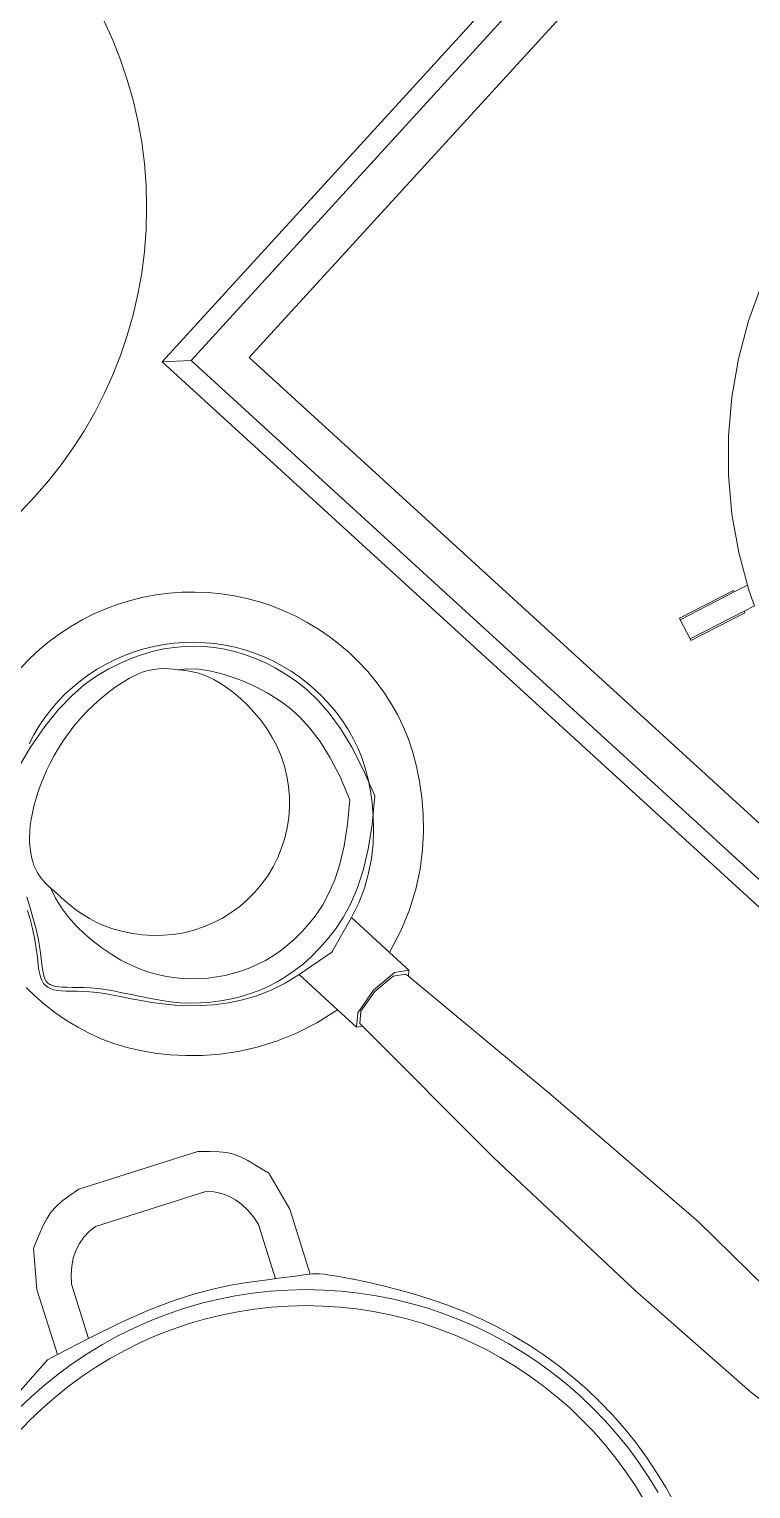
# Model space of a CAD drawing. Header units: metres. Extents: x 750 to 3116, y -341 to 1465.
# Drawn here: x 1589.1762 to 1589.3717, y 28.8328 to 29.2282 of the extents above; entities that cross this region are included whole.
import ezdxf

# ---------------------------------------------------------------- set-up
doc = ezdxf.new("R2010")
doc.units = ezdxf.units.M
doc.layers.add('Furniture', color=44, linetype='Continuous', lineweight=5)

# ---------------------------------------------------------------- blocks, each defined once
blk = doc.blocks.new('tea counter')
at = {"layer": 'Furniture'}
for p, q in [((11493481.24998, 4446056.61837), (11493481.24998, 4446056.20766)), ((11493481.23322, 4446056.22434), (11493481.2331, 4446056.6128)), ((11493481.24442, 4446056.6128), (11493481.24442, 4446056.21322)), ((11493481.3485, 4446056.51362), (11493481.34611, 4446056.54511)), ((11493481.32401, 4446056.47215), (11493481.32548, 4446056.5137)), ((11493481.34933, 4446056.47206), (11493481.3485, 4446056.51362)), ((11493481.32554, 4446056.41945), (11493481.32401, 4446056.47215)), ((11493481.34856, 4446056.41937), (11493481.34933, 4446056.47206)), ((11493481.3279, 4446056.36926), (11493481.32554, 4446056.41945)), ((11493481.34626, 4446056.36923), (11493481.34856, 4446056.41937)), ((11493481.40539, 4446056.40406), (11493481.39615, 4446056.38806)), ((11493481.40496, 4446056.38465), (11493481.41265, 4446056.39796)), ((11493481.1905, 4446056.37081), (11493481.18841, 4446056.3668)), ((11493481.1905, 4446056.37081), (11493481.19353, 4446056.36969)), ((11493481.19353, 4446056.36969), (11493481.19369, 4446056.37012)), ((11493481.19353, 4446056.36969), (11493481.20892, 4446056.36397)), ((11493481.19369, 4446056.37012), (11493481.20908, 4446056.3644)), ((11493481.3279, 4446056.36926), (11493481.32661, 4446056.36825)), ((11493481.32795, 4446056.36828), (11493481.3279, 4446056.36926)), ((11493481.34621, 4446056.36822), (11493481.34626, 4446056.36923)), ((11493481.34755, 4446056.36821), (11493481.34626, 4446056.36923)), ((11493481.45879, 4446056.37145), (11493481.45107, 4446056.35809)), ((11493481.45879, 4446056.37145), (11493481.4677, 4446056.36821)), ((11493481.18765, 4446056.36561), (11493481.18273, 4446056.35788)), ((11493481.18841, 4446056.3668), (11493481.18765, 4446056.36561)), ((11493481.19146, 4446056.36419), (11493481.18765, 4446056.36561)), ((11493481.3266, 4446056.36118), (11493481.32661, 4446056.36825)), ((11493481.32661, 4446056.36825), (11493481.32967, 4446056.36582)), ((11493481.32795, 4446056.36828), (11493481.33062, 4446056.36616)), ((11493481.32967, 4446056.36582), (11493481.33707, 4446056.36481)), ((11493481.33062, 4446056.36616), (11493481.33708, 4446056.36527)), ((11493481.33707, 4446056.36481), (11493481.34448, 4446056.3658)), ((11493481.33708, 4446056.36527), (11493481.34354, 4446056.36612)), ((11493481.34354, 4446056.36612), (11493481.34621, 4446056.36822)), ((11493481.34448, 4446056.3658), (11493481.34755, 4446056.36821)), ((11493481.34754, 4446056.36117), (11493481.34755, 4446056.36821)), ((11493481.4351, 4446056.35238), (11493481.40799, 4446056.36803)), ((11493481.45844, 4446056.35216), (11493481.4677, 4446056.36821)), ((11493481.4677, 4446056.36821), (11493481.47063, 4446056.36714)), ((11493481.19146, 4446056.36419), (11493481.1913, 4446056.36376)), ((11493481.20669, 4446056.35804), (11493481.1913, 4446056.36376)), ((11493481.20687, 4446056.35847), (11493481.19146, 4446056.36419)), ((11493481.20892, 4446056.36397), (11493481.20687, 4446056.35847)), ((11493481.20892, 4446056.36397), (11493481.20908, 4446056.3644)), ((11493481.32658, 4446056.34711), (11493481.3266, 4446056.36118)), ((11493481.34752, 4446056.3471), (11493481.34754, 4446056.36117)), ((11493481.18273, 4446056.35788), (11493481.1763, 4446056.34948)), ((11493481.20687, 4446056.35847), (11493481.20669, 4446056.35804)), ((11493481.20669, 4446056.35804), (11493481.20671, 4446056.35803)), ((11493481.20671, 4446056.35803), (11493481.20687, 4446056.35847)), ((11493481.40143, 4446056.35912), (11493481.43067, 4446056.34224)), ((11493481.1763, 4446056.34948), (11493481.16915, 4446056.34168)), ((11493481.33704, 4446056.34949), (11493481.32658, 4446056.34711)), ((11493481.34752, 4446056.3471), (11493481.33704, 4446056.34949)), ((11493481.16915, 4446056.34168), (11493481.16135, 4446056.33452)), ((11493481.16135, 4446056.33452), (11493481.15296, 4446056.32808)), ((11493481.15296, 4446056.32808), (11493481.14404, 4446056.32239)), ((11493481.14404, 4446056.32239), (11493481.13466, 4446056.3175)), ((11493481.13466, 4446056.3175), (11493481.12489, 4446056.31345)), ((11493480.55171, 4446056.22434), (11493481.23322, 4446056.22434)), ((11493481.24442, 4446056.21322), (11493480.55171, 4446056.21322)), ((11493481.24998, 4446056.20766), (11493481.24442, 4446056.21322)), ((11493481.24998, 4446056.20766), (11493480.54615, 4446056.20766))]:
    blk.add_line(p, q, dxfattribs=at)
for points in [[(11493481.3847, 4446056.51895), (11493481.38312, 4446056.51429), (11493481.38175, 4446056.50957), (11493481.38058, 4446056.50479), (11493481.37962, 4446056.49997), (11493481.37888, 4446056.49511), (11493481.37834, 4446056.49022), (11493481.37802, 4446056.48532), (11493481.37791, 4446056.4804), (11493481.37802, 4446056.47549), (11493481.37834, 4446056.47058), (11493481.37888, 4446056.46569), (11493481.37962, 4446056.46083), (11493481.38058, 4446056.45601), (11493481.38175, 4446056.45124), (11493481.38312, 4446056.44651), (11493481.3847, 4446056.44186), (11493481.38648, 4446056.43728), (11493481.3884, 4446056.43284), (11493481.3904, 4446056.42857), (11493481.39243, 4446056.42454), (11493481.39443, 4446056.4208), (11493481.39634, 4446056.4174), (11493481.3981, 4446056.41439), (11493481.39965, 4446056.41184), (11493481.40096, 4446056.40977), (11493481.40203, 4446056.40812), (11493481.40293, 4446056.40685), (11493481.40368, 4446056.40586), (11493481.40433, 4446056.4051), (11493481.40493, 4446056.40449), (11493481.40551, 4446056.40396), (11493481.40612, 4446056.40344), (11493481.40679, 4446056.40288), (11493481.40757, 4446056.40222), (11493481.4085, 4446056.40145), (11493481.4096, 4446056.40052), (11493481.41092, 4446056.39942), (11493481.41249, 4446056.39809), (11493481.41436, 4446056.39653), (11493481.41655, 4446056.39469), (11493481.41913, 4446056.39255), (11493481.42221, 4446056.39013), (11493481.42592, 4446056.38747), (11493481.43041, 4446056.38459), (11493481.4358, 4446056.38151), (11493481.44224, 4446056.37828), (11493481.44986, 4446056.37492), (11493481.45879, 4446056.37145)], [(11493481.38552, 4446056.51354), (11493481.38418, 4446056.50892), (11493481.38304, 4446056.50425), (11493481.3821, 4446056.49954), (11493481.38137, 4446056.49478), (11493481.38084, 4446056.49001), (11493481.38053, 4446056.48521), (11493481.38042, 4446056.4804), (11493481.38053, 4446056.4756), (11493481.38084, 4446056.4708), (11493481.38137, 4446056.46602), (11493481.3821, 4446056.46127), (11493481.38304, 4446056.45656), (11493481.38418, 4446056.45189), (11493481.38552, 4446056.44727), (11493481.38706, 4446056.44272), (11493481.38881, 4446056.43824), (11493481.39074, 4446056.43384), (11493481.39287, 4446056.42953), (11493481.39519, 4446056.42531), (11493481.39768, 4446056.4212), (11493481.40035, 4446056.4172), (11493481.40319, 4446056.41333), (11493481.4062, 4446056.40958), (11493481.40937, 4446056.40596), (11493481.41269, 4446056.40249), (11493481.41617, 4446056.39917), (11493481.41978, 4446056.396), (11493481.42353, 4446056.39299), (11493481.42741, 4446056.39015), (11493481.4314, 4446056.38747), (11493481.43551, 4446056.38498), (11493481.43973, 4446056.38267), (11493481.44404, 4446056.38054), (11493481.44844, 4446056.37861), (11493481.45292, 4446056.37687), (11493481.45747, 4446056.37532), (11493481.46209, 4446056.37398), (11493481.46676, 4446056.37283), (11493481.47147, 4446056.37189), (11493481.47622, 4446056.37116), (11493481.481, 4446056.37064), (11493481.4858, 4446056.37033)], [(11493481.47063, 4446056.36714), (11493481.48465, 4446056.36745)], [(11493481.38965, 4446056.51223), (11493481.38836, 4446056.5078), (11493481.38727, 4446056.50331), (11493481.38637, 4446056.49878), (11493481.38566, 4446056.49422), (11493481.38516, 4446056.48963), (11493481.38486, 4446056.48502), (11493481.38475, 4446056.4804), (11493481.38486, 4446056.47579), (11493481.38516, 4446056.47118), (11493481.38566, 4446056.46659), (11493481.38637, 4446056.46202), (11493481.38727, 4446056.45749), (11493481.38836, 4446056.45301), (11493481.38965, 4446056.44857), (11493481.39114, 4446056.4442), (11493481.39281, 4446056.4399), (11493481.39467, 4446056.43567), (11493481.39672, 4446056.43153), (11493481.39894, 4446056.42748), (11493481.40133, 4446056.42353), (11493481.4039, 4446056.41969), (11493481.40663, 4446056.41597), (11493481.40952, 4446056.41236), (11493481.41256, 4446056.40889), (11493481.41576, 4446056.40556), (11493481.4191, 4446056.40237), (11493481.42257, 4446056.39932), (11493481.42617, 4446056.39643), (11493481.42989, 4446056.3937), (11493481.43373, 4446056.39113), (11493481.43768, 4446056.38873), (11493481.44173, 4446056.38651), (11493481.44587, 4446056.38447), (11493481.4501, 4446056.38261), (11493481.4544, 4446056.38094), (11493481.45878, 4446056.37946), (11493481.46321, 4446056.37816), (11493481.46769, 4446056.37706), (11493481.47222, 4446056.37616), (11493481.47679, 4446056.37546), (11493481.48138, 4446056.37496), (11493481.48599, 4446056.37466), (11493481.4906, 4446056.37456)], [(11493481.39615, 4446056.38806), (11493481.39283, 4446056.37733)], [(11493481.40799, 4446056.36803), (11493481.40662, 4446056.36974), (11493481.40553, 4446056.37156), (11493481.40473, 4446056.37349), (11493481.40421, 4446056.37553), (11493481.40397, 4446056.37766), (11493481.40401, 4446056.3799), (11493481.40435, 4446056.38223), (11493481.40496, 4446056.38465)], [(11493481.39283, 4446056.37733), (11493481.39351, 4446056.37368), (11493481.3941, 4446056.37085), (11493481.3947, 4446056.36862), (11493481.39542, 4446056.36679), (11493481.39635, 4446056.36513), (11493481.39759, 4446056.36344), (11493481.39925, 4446056.36151), (11493481.40143, 4446056.35912)], [(11493481.3266, 4446056.36118), (11493481.3202, 4446056.35943), (11493481.31439, 4446056.35728), (11493481.30911, 4446056.35477), (11493481.30434, 4446056.35199), (11493481.30004, 4446056.34897), (11493481.29618, 4446056.34579), (11493481.29273, 4446056.34251), (11493481.28964, 4446056.33918), (11493481.28689, 4446056.33586), (11493481.28446, 4446056.33254), (11493481.28233, 4446056.32923), (11493481.28048, 4446056.32591), (11493481.2789, 4446056.32257), (11493481.27757, 4446056.31921), (11493481.27646, 4446056.31582), (11493481.27558, 4446056.3124), (11493481.27489, 4446056.30893), (11493481.2744, 4446056.30543), (11493481.2741, 4446056.3019), (11493481.274, 4446056.29837), (11493481.2741, 4446056.29483), (11493481.2744, 4446056.29131), (11493481.27489, 4446056.28781), (11493481.27558, 4446056.28434), (11493481.27646, 4446056.28091), (11493481.27754, 4446056.27755), (11493481.2788, 4446056.27424), (11493481.28024, 4446056.27102), (11493481.28187, 4446056.26787), (11493481.28366, 4446056.26483), (11493481.28562, 4446056.26188), (11493481.28775, 4446056.25906), (11493481.29003, 4446056.25636), (11493481.29246, 4446056.25379), (11493481.29503, 4446056.25136), (11493481.29774, 4446056.24908), (11493481.30056, 4446056.24695), (11493481.3035, 4446056.24499), (11493481.30655, 4446056.24319), (11493481.30969, 4446056.24156), (11493481.31291, 4446056.24012), (11493481.31622, 4446056.23886), (11493481.31959, 4446056.23779), (11493481.32301, 4446056.23691), (11493481.32648, 4446056.23622), (11493481.32998, 4446056.23572), (11493481.33351, 4446056.23542), (11493481.33704, 4446056.23532)], [(11493481.39998, 4446056.29483), (11493481.40008, 4446056.29837), (11493481.39998, 4446056.3019), (11493481.39969, 4446056.30543), (11493481.3992, 4446056.30893), (11493481.39851, 4446056.3124), (11493481.39762, 4446056.31582), (11493481.39652, 4446056.31921), (11493481.39518, 4446056.32257), (11493481.3936, 4446056.32591), (11493481.39175, 4446056.32923), (11493481.38962, 4446056.33254), (11493481.38719, 4446056.33586), (11493481.38444, 4446056.33918), (11493481.38136, 4446056.34251), (11493481.3779, 4446056.34579), (11493481.37404, 4446056.34897), (11493481.36975, 4446056.35198), (11493481.36499, 4446056.35477), (11493481.35972, 4446056.35727), (11493481.35392, 4446056.35942), (11493481.34754, 4446056.36117)], [(11493481.45107, 4446056.35809), (11493481.44928, 4446056.35634), (11493481.44742, 4446056.35488), (11493481.4455, 4446056.35371), (11493481.44352, 4446056.35285), (11493481.44149, 4446056.35228), (11493481.43941, 4446056.35201), (11493481.43728, 4446056.35204), (11493481.4351, 4446056.35238)], [(11493481.45079, 4446056.34391), (11493481.45844, 4446056.35216)], [(11493481.32658, 4446056.34711), (11493481.32231, 4446056.3459), (11493481.31832, 4446056.34434), (11493481.31458, 4446056.34247), (11493481.31111, 4446056.34035), (11493481.30791, 4446056.33802), (11493481.30497, 4446056.33555), (11493481.30229, 4446056.33298), (11493481.29987, 4446056.33037), (11493481.29772, 4446056.32777), (11493481.29581, 4446056.32517), (11493481.29414, 4446056.32257), (11493481.29269, 4446056.31996), (11493481.29145, 4446056.31735), (11493481.2904, 4446056.31471), (11493481.28954, 4446056.31206), (11493481.28884, 4446056.30937), (11493481.2883, 4446056.30665), (11493481.28792, 4446056.3039), (11493481.28768, 4446056.30114), (11493481.28761, 4446056.29837), (11493481.28768, 4446056.2956), (11493481.28792, 4446056.29283), (11493481.2883, 4446056.29009), (11493481.28884, 4446056.28737), (11493481.28954, 4446056.28468), (11493481.29038, 4446056.28204), (11493481.29137, 4446056.27945), (11493481.2925, 4446056.27692), (11493481.29378, 4446056.27445), (11493481.29518, 4446056.27207), (11493481.29672, 4446056.26976), (11493481.29839, 4446056.26754), (11493481.30018, 4446056.26542), (11493481.30208, 4446056.26341), (11493481.3041, 4446056.26151), (11493481.30622, 4446056.25972), (11493481.30844, 4446056.25805), (11493481.31074, 4446056.25651), (11493481.31313, 4446056.2551), (11493481.31559, 4446056.25382), (11493481.31812, 4446056.25269), (11493481.32071, 4446056.25171), (11493481.32336, 4446056.25087), (11493481.32604, 4446056.25017), (11493481.32876, 4446056.24963), (11493481.33151, 4446056.24924), (11493481.33427, 4446056.24901), (11493481.33704, 4446056.24893), (11493481.33981, 4446056.24901), (11493481.34258, 4446056.24924), (11493481.34532, 4446056.24963), (11493481.34804, 4446056.25017), (11493481.35073, 4446056.25087)], [(11493481.38438, 4446056.28105), (11493481.38562, 4446056.28311), (11493481.38684, 4446056.28502), (11493481.38805, 4446056.28676), (11493481.38924, 4446056.28833), (11493481.39038, 4446056.28974), (11493481.39147, 4446056.29102), (11493481.39248, 4446056.29219), (11493481.3934, 4446056.29325), (11493481.3942, 4446056.29422), (11493481.39487, 4446056.29513), (11493481.3954, 4446056.29598), (11493481.39577, 4446056.2968), (11493481.39599, 4446056.29759), (11493481.39607, 4446056.29837), (11493481.39599, 4446056.29914), (11493481.39577, 4446056.29993), (11493481.3954, 4446056.30075), (11493481.39487, 4446056.3016), (11493481.3942, 4446056.30251), (11493481.3934, 4446056.30349), (11493481.39248, 4446056.30455), (11493481.39147, 4446056.30571), (11493481.39038, 4446056.30699), (11493481.38924, 4446056.30841), (11493481.38805, 4446056.30998), (11493481.38684, 4446056.31171), (11493481.38561, 4446056.31362), (11493481.38435, 4446056.3157), (11493481.38302, 4446056.31792), (11493481.38159, 4446056.32026), (11493481.38003, 4446056.32269), (11493481.3783, 4446056.3252), (11493481.37637, 4446056.32777), (11493481.37421, 4446056.33037), (11493481.3718, 4446056.33298), (11493481.36912, 4446056.33555), (11493481.36617, 4446056.33802), (11493481.36297, 4446056.34035), (11493481.3595, 4446056.34247), (11493481.35577, 4446056.34434), (11493481.35178, 4446056.3459), (11493481.34752, 4446056.3471)], [(11493481.29794, 4446056.32955), (11493481.30417, 4446056.33423), (11493481.30984, 4446056.33796), (11493481.315, 4446056.34084), (11493481.31972, 4446056.34298), (11493481.32405, 4446056.34449), (11493481.32804, 4446056.34547), (11493481.33175, 4446056.34604), (11493481.33523, 4446056.34631), (11493481.33854, 4446056.34637), (11493481.34169, 4446056.34624), (11493481.3447, 4446056.34594), (11493481.34757, 4446056.34546), (11493481.35033, 4446056.34481), (11493481.35298, 4446056.344), (11493481.35554, 4446056.34304), (11493481.35802, 4446056.34194), (11493481.36043, 4446056.34069), (11493481.36277, 4446056.33931), (11493481.36502, 4446056.3378), (11493481.36719, 4446056.33616), (11493481.36927, 4446056.3344), (11493481.37125, 4446056.33253), (11493481.37312, 4446056.33054), (11493481.37488, 4446056.32845), (11493481.37653, 4446056.32625), (11493481.37807, 4446056.32399), (11493481.37952, 4446056.3217), (11493481.3809, 4446056.31942), (11493481.38221, 4446056.31718), (11493481.38348, 4446056.31501), (11493481.38472, 4446056.31296), (11493481.38593, 4446056.31106), (11493481.38714, 4446056.30934), (11493481.38832, 4446056.30779), (11493481.38947, 4446056.3064), (11493481.39055, 4446056.30515), (11493481.39156, 4446056.30402), (11493481.39247, 4446056.303), (11493481.39327, 4446056.30208), (11493481.39394, 4446056.30124), (11493481.39446, 4446056.30047), (11493481.39483, 4446056.29974), (11493481.39506, 4446056.29905), (11493481.39513, 4446056.29837), (11493481.39506, 4446056.29769), (11493481.39483, 4446056.29699), (11493481.39446, 4446056.29627), (11493481.39394, 4446056.29549), (11493481.39327, 4446056.29465), (11493481.39246, 4446056.2937), (11493481.39152, 4446056.29262), (11493481.39045, 4446056.29138), (11493481.38927, 4446056.28992), (11493481.38798, 4446056.28822), (11493481.38659, 4446056.28625), (11493481.38511, 4446056.28397), (11493481.38353, 4446056.28134), (11493481.38173, 4446056.27837)], [(11493481.43067, 4446056.34224), (11493481.43384, 4446056.34155), (11493481.43635, 4446056.34107), (11493481.43844, 4446056.34084), (11493481.44034, 4446056.34086), (11493481.44229, 4446056.34116), (11493481.44452, 4446056.34175), (11493481.44728, 4446056.34266), (11493481.45079, 4446056.34391)], [(11493481.37562, 4446056.28149), (11493481.37677, 4446056.28432), (11493481.37762, 4446056.28732), (11493481.3782, 4446056.29042), (11493481.37852, 4446056.29359), (11493481.37861, 4446056.29678), (11493481.3785, 4446056.29994), (11493481.37821, 4446056.30302), (11493481.37777, 4446056.30598), (11493481.37719, 4446056.30877), (11493481.37647, 4446056.3114), (11493481.37564, 4446056.31388), (11493481.37468, 4446056.31622), (11493481.3736, 4446056.31842), (11493481.37241, 4446056.32051), (11493481.37111, 4446056.32249), (11493481.3697, 4446056.32438), (11493481.36818, 4446056.32617), (11493481.36657, 4446056.32788), (11493481.36487, 4446056.32949), (11493481.36307, 4446056.33101), (11493481.3612, 4446056.33242), (11493481.35926, 4446056.33372), (11493481.35724, 4446056.33491), (11493481.35516, 4446056.33599), (11493481.35302, 4446056.33694), (11493481.35081, 4446056.33777), (11493481.34852, 4446056.33847), (11493481.34614, 4446056.33903), (11493481.34365, 4446056.33944), (11493481.34106, 4446056.33971), (11493481.33834, 4446056.33982), (11493481.33548, 4446056.33977), (11493481.33247, 4446056.33953), (11493481.32927, 4446056.33904), (11493481.32582, 4446056.33819), (11493481.32209, 4446056.33689), (11493481.31801, 4446056.33504), (11493481.31355, 4446056.33256), (11493481.30866, 4446056.32934), (11493481.30328, 4446056.32529)], [(11493481.35874, 4446056.25331), (11493481.35109, 4446056.25179), (11493481.34437, 4446056.25089), (11493481.33847, 4446056.25054), (11493481.33329, 4446056.25066), (11493481.32874, 4446056.25118), (11493481.32471, 4446056.25202), (11493481.32112, 4446056.25312), (11493481.31787, 4446056.25439), (11493481.31486, 4446056.25577), (11493481.31208, 4446056.25725), (11493481.3095, 4446056.25883), (11493481.30712, 4446056.26051), (11493481.30492, 4446056.26229), (11493481.30288, 4446056.26417), (11493481.30099, 4446056.26614), (11493481.29923, 4446056.26822), (11493481.2976, 4446056.27039), (11493481.2961, 4446056.27267), (11493481.29472, 4446056.27508), (11493481.29348, 4446056.27762), (11493481.29237, 4446056.28032), (11493481.2914, 4446056.28318), (11493481.29057, 4446056.28622), (11493481.2899, 4446056.28946), (11493481.28938, 4446056.29292), (11493481.28912, 4446056.29666), (11493481.28919, 4446056.30077), (11493481.28969, 4446056.30532), (11493481.29073, 4446056.3104), (11493481.29239, 4446056.31608), (11493481.29476, 4446056.32243), (11493481.29794, 4446056.32955)], [(11493481.30328, 4446056.32529), (11493481.30053, 4446056.31915), (11493481.29849, 4446056.31364), (11493481.29709, 4446056.30868), (11493481.29624, 4446056.30419), (11493481.29589, 4446056.30009), (11493481.29595, 4446056.29629), (11493481.29635, 4446056.2927), (11493481.29703, 4446056.28923), (11493481.2979, 4446056.28584), (11493481.29897, 4446056.28253), (11493481.30021, 4446056.27936), (11493481.30161, 4446056.27638), (11493481.30317, 4446056.27362), (11493481.30487, 4446056.27113), (11493481.30671, 4446056.26896), (11493481.30867, 4446056.26715)]]:
    blk.add_lwpolyline(points, dxfattribs=at)
blk.add_lwpolyline([(11493481.30366, 4446056.27799), (11493481.30408, 4446056.27611), (11493481.30458, 4446056.27444), (11493481.30516, 4446056.27295), (11493481.30579, 4446056.27161), (11493481.30647, 4446056.27039), (11493481.30718, 4446056.26926), (11493481.30791, 4446056.26819), (11493481.30866, 4446056.26716), (11493481.30941, 4446056.26613), (11493481.3102, 4446056.26511), (11493481.31105, 4446056.26411), (11493481.31199, 4446056.26313), (11493481.31307, 4446056.26219), (11493481.3143, 4446056.2613), (11493481.31573, 4446056.26046), (11493481.31738, 4446056.25968), (11493481.31927, 4446056.25896), (11493481.32138, 4446056.25833), (11493481.32368, 4446056.25778), (11493481.32611, 4446056.25732), (11493481.32863, 4446056.25696), (11493481.33123, 4446056.2567), (11493481.33384, 4446056.25655), (11493481.33643, 4446056.25652), (11493481.33897, 4446056.25662), (11493481.34145, 4446056.25683), (11493481.34387, 4446056.25714), (11493481.34623, 4446056.25756), (11493481.34851, 4446056.25806), (11493481.35072, 4446056.25863), (11493481.35286, 4446056.25928), (11493481.35493, 4446056.25998), (11493481.35691, 4446056.26074), (11493481.35881, 4446056.26154), (11493481.36062, 4446056.26238), (11493481.36233, 4446056.26326), (11493481.36395, 4446056.26417), (11493481.36547, 4446056.26511), (11493481.36688, 4446056.26608), (11493481.36817, 4446056.26707), (11493481.36936, 4446056.26807), (11493481.37042, 4446056.26909), (11493481.37138, 4446056.2701), (11493481.37223, 4446056.27112), (11493481.37297, 4446056.27213), (11493481.37361, 4446056.27311), (11493481.37415, 4446056.27408), (11493481.37458, 4446056.27501), (11493481.37492, 4446056.27591), (11493481.37518, 4446056.27679), (11493481.37536, 4446056.2777), (11493481.37549, 4446056.27865), (11493481.37556, 4446056.27966), (11493481.3756, 4446056.28078), (11493481.37561, 4446056.28202), (11493481.37562, 4446056.28342), (11493481.37561, 4446056.28499), (11493481.37558, 4446056.28672), (11493481.37549, 4446056.28859), (11493481.37533, 4446056.29058), (11493481.37505, 4446056.29268), (11493481.37464, 4446056.29486), (11493481.37406, 4446056.2971), (11493481.37329, 4446056.29938), (11493481.37232, 4446056.30169), (11493481.37113, 4446056.304), (11493481.36975, 4446056.30627), (11493481.36818, 4446056.3085), (11493481.36643, 4446056.31064), (11493481.36452, 4446056.31268), (11493481.36246, 4446056.31458), (11493481.36025, 4446056.31633), (11493481.3579, 4446056.31789), (11493481.35544, 4446056.31926), (11493481.35288, 4446056.32044), (11493481.35023, 4446056.32141), (11493481.34752, 4446056.32218), (11493481.34475, 4446056.32274), (11493481.34195, 4446056.32307), (11493481.33914, 4446056.32319), (11493481.33632, 4446056.32307), (11493481.33352, 4446056.32274), (11493481.33076, 4446056.32218), (11493481.32804, 4446056.32141), (11493481.3254, 4446056.32044), (11493481.32283, 4446056.31926), (11493481.32037, 4446056.31789), (11493481.31803, 4446056.31633), (11493481.31582, 4446056.31458), (11493481.31375, 4446056.31266), (11493481.31184, 4446056.31059), (11493481.31009, 4446056.30837), (11493481.30853, 4446056.30603), (11493481.30714, 4446056.30357), (11493481.30596, 4446056.30101), (11493481.30498, 4446056.29837), (11493481.30422, 4446056.29566), (11493481.30365, 4446056.29292), (11493481.30328, 4446056.29019), (11493481.30307, 4446056.2875), (11493481.30303, 4446056.2849), (11493481.30312, 4446056.28242), (11493481.30333, 4446056.2801)], close=True, dxfattribs=at)
blk.add_circle((11493481.30054, 4446056.09041), 0.11647, dxfattribs=at)

msp = doc.modelspace()

# ---------------------------------------------------------------- block references
at = {"layer": 'Furniture', "color": 252, "true_color": 0x939598, "rotation": 227.5821484610378}
msp.add_blockref('tea counter', (4472035.37999, 11484045.7746), dxfattribs=at)

doc.saveas('drawing.dxf')
